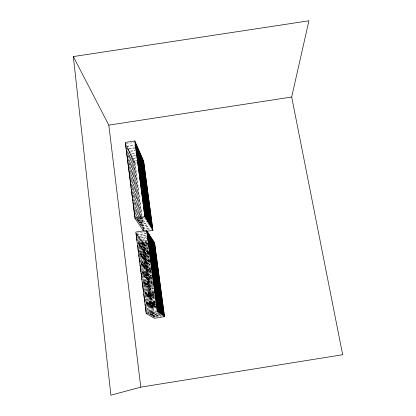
<?xml version="1.0" encoding="UTF-8"?>
<svg xmlns="http://www.w3.org/2000/svg" width="416" height="416" viewBox="0 0 416 416"><rect width="100%" height="100%" fill="white"/><g stroke="black" fill="none" stroke-linecap="round" stroke-linejoin="round"><path stroke-width="0.31" stroke-dasharray="2.08 1.56" d="M140.358 261.825L150.062 260.296M148.47 251.228L144.066 251.924L145.111 259.979L145.969 260.998L149.724 260.411M148.808 252.611L145.075 253.198L146.11 261.165L149.854 260.572M149.661 260.281L145.236 260.972L146.099 261.986L149.854 261.399M140.499 262.902L149.599 261.472M151.278 270.67L148.179 271.159L147.28 270.171L146.234 262.148L149.984 261.56M149.703 261.69L140.821 263.089L140.426 260.016M146.11 261.165L147.02 262.241L149.49 261.851M148.72 253.276L139.875 254.665L140.977 263.26L149.848 261.862M149.843 262.756L140.956 264.155L141.352 267.254M141.112 264.326L142.074 265.372L143.172 273.941L142.22 272.984L141.112 264.326L149.984 262.928M140.977 263.26L141.939 264.316L149.458 263.13M149.11 254.712L141.003 255.991L142.09 264.482L150.228 263.203M142.074 265.372L150.228 264.087M142.225 265.533L143.166 266.552L144.253 275.023L143.322 274.092L142.225 265.533L150.363 264.254M142.09 264.482L143.031 265.512L150.462 264.342M149.495 256.116L142.1 257.28L143.177 265.673L149.978 264.607M143.166 266.552L149.978 265.481M152.064 275.018L145.309 276.078L144.399 275.168L143.312 266.713L150.114 265.642M143.177 265.673L144.097 266.682L150.212 265.715M149.261 257.582L143.172 258.544L144.243 266.838L150.348 265.876M143.312 266.713L144.227 267.712L150.348 266.744M144.373 267.868L145.267 268.84L146.338 277.113L145.449 276.224L144.373 267.868L151.096 266.807M144.243 266.838L145.137 267.821L150.576 266.963M149.968 258.866L144.217 259.771L145.278 267.977L151.05 267.067M145.267 268.84L150.712 267.982M151.798 277.415L147.342 278.122L146.479 277.254L145.408 268.991L150.54 268.185M145.278 267.977L146.151 268.934L150.592 268.232M145.236 260.972L146.292 269.084L150.727 268.388M145.408 268.991L146.281 269.942L150.727 269.24M152.1 278.507L148.325 279.105L147.477 278.257L146.422 270.088L150.857 269.391M146.292 269.084L147.144 270.02L150.909 269.428M147.28 270.171L151.039 269.578M142.225 271.58L150.748 270.234M146.422 270.088L147.274 271.019L151.039 270.426M147.41 271.164L148.309 272.142L149.349 280.134L148.46 279.24L147.41 271.164L151.169 270.572M141.757 272.761L151.502 271.227M151.622 271.32L142.064 272.828L141.43 267.873M142.22 272.984L151.122 271.58M148.309 272.142L151.408 271.653M151.122 272.496L142.204 273.905L143.322 282.641L152.272 281.226M152.625 282.339L144.414 283.634L143.473 282.781L142.355 274.056L151.351 272.652M143.322 274.092L151.486 272.802M142.355 274.056L143.307 275.002L151.492 273.712M152.968 283.421L145.486 284.601L144.565 283.769L143.458 275.153L151.627 273.863M144.399 275.168L151.226 274.092M143.458 275.153L144.388 276.073L151.85 274.898M144.534 276.219L145.444 277.118L146.531 285.548L145.631 284.736L144.534 276.219L151.98 275.044M145.449 276.224L151.58 275.257M145.444 277.118L151.585 276.151M153.026 285.605L147.55 286.473L146.671 285.678L145.584 277.259L151.798 276.25M146.479 277.254L151.928 276.396M145.584 277.259L146.468 278.138L151.934 277.274M146.609 278.278L147.472 279.136L148.543 287.373L147.685 286.598L146.609 278.278L152.064 277.415M147.477 278.257L151.928 277.555M147.472 279.136L152.573 278.33M147.612 279.271L148.455 280.108L149.51 288.252L148.678 287.492L147.612 279.271L152.064 278.569M148.46 279.24L152.23 278.642M148.455 280.108L152.235 279.51M153.644 288.678L150.524 289.167L149.646 288.371L148.59 280.238L152.459 279.64M142.886 281.601L152.662 280.056M148.59 280.238L149.479 281.122L152.589 280.634M143.026 282.693L152.194 281.247M143.473 282.781L152.407 281.367M143.458 283.722L152.412 282.308M153.91 292.1L145.668 293.4L144.737 292.651L143.614 283.863L152.552 282.448M144.565 283.769L152.131 282.573M143.614 283.863L144.555 284.705L152.766 283.405M153.613 293.166L146.728 294.252L145.818 293.519L144.7 284.835L153.104 283.556M144.7 284.835L145.621 285.662L153.109 284.476M153.941 294.107L147.758 295.084L146.869 294.367L145.766 285.792L152.823 284.705M145.766 285.792L146.666 286.593L152.828 285.62M154.263 295.027L148.767 295.896L147.898 295.199L146.806 286.718L153.156 285.735M146.806 286.718L147.68 287.503L153.655 286.562M154.237 295.979L149.75 296.686L148.902 296.005L147.82 287.628L153.291 286.764M147.82 287.628L148.673 288.392L153.301 287.654M154.513 296.858L150.712 297.461L149.885 296.795L148.808 288.512L153.431 287.773M148.808 288.512L149.646 289.26L153.436 288.662M154.216 297.872L151.71 298.267L150.842 297.565L149.776 289.38L153.561 288.782M149.776 289.38L150.654 290.165L153.15 289.77M144.165 291.595L153.364 290.144M144.586 292.526L154.211 291.008M144.305 292.703L154.123 291.148M153.712 292.198L144.726 293.618L145.86 302.489L154.981 301.044M155.199 301.928L146.931 303.238L146.006 302.593L144.877 293.738L154.04 292.219M144.877 293.738L145.808 294.481L154.05 293.176M155.516 302.78L147.976 303.971L147.077 303.342L145.954 294.596L154.18 293.296M145.954 294.596L146.864 295.318L153.754 294.226M147.898 295.199L154.071 294.221M155.204 303.706L148.996 304.689L148.117 304.075L147.009 295.433L153.884 294.346M147.009 295.433L147.893 296.135L154.7 295.058M148.902 296.005L154.393 295.136M155.511 304.512L149.994 305.386L149.136 304.788L148.034 296.249L154.211 295.272M148.034 296.249L148.902 296.936L154.398 296.067M155.204 305.396L150.966 306.067L150.129 305.484L149.037 297.045L154.528 296.176M149.037 297.045L149.885 297.716L154.638 296.967M155.73 306.129L151.913 306.732L151.096 306.16L150.015 297.82L154.502 297.112M150.015 297.82L150.842 298.475L154.648 297.877M156.047 306.93L152.906 307.429L152.043 306.826L150.972 298.579L154.773 297.981M150.972 298.579L151.84 299.27L154.976 298.776M145.449 301.673L154.684 300.212M146.006 302.593L155.116 301.148M145.595 302.786L154.83 301.319M147.077 303.342L154.695 302.136M155.126 302.141L146 303.586L146.968 311.178M147.28 312.53L146.146 303.69L155.262 302.245M148.117 304.075L155.646 302.879M146.146 303.69L147.072 304.325L155.34 303.014M148.418 313.784L147.217 304.424L155.475 303.118M149.136 304.788L155.329 303.805M147.217 304.424L148.117 305.048L155.657 303.852M149.131 311.922L148.257 305.146L155.787 303.95M150.129 305.484L155.636 304.611M148.257 305.146L149.136 305.75L155.34 304.767M150.056 311.932L149.271 305.843L155.47 304.86M151.096 306.16L155.329 305.49M149.271 305.843L150.129 306.436L155.646 305.557M150.966 311.943L150.264 306.53L155.776 305.656M152.043 306.826L155.854 306.223M150.264 306.53L151.102 307.102L155.948 306.337M151.809 311.657L151.232 307.195L156.073 306.426M151.232 307.195L152.048 307.757L155.865 307.154M152.667 311.626L152.178 307.845L155.99 307.242M152.178 307.845L153.036 308.438L156.177 307.944M147.436 312.286L156.707 310.814M149.308 314.304L157.503 313.004M149.448 314.387L157.628 313.087M150.935 314.798L159.032 313.513M151.07 314.881L159.156 313.596M151.299 315.474L159.297 314.205M159.416 314.283L151.429 315.552L151.044 312.546M152.256 316.04L160.16 314.782M152.386 316.113L160.28 314.86M153.197 316.586L160.857 315.375M160.971 315.448L153.322 316.664L154.175 317.164L161.736 315.962M135.621 217.407L136.848 217.214M139.308 216.83L143.608 216.159M136.11 219.159L144.009 217.927M136.88 219.305L144.763 218.078M137.909 220.797L145.59 219.596M138.065 221.036L145.735 219.835M139.032 222.498L146.619 221.312M139.183 222.726L146.76 221.541M140.124 224.156L147.628 222.981M140.275 224.38L147.763 223.21M141.196 225.774L148.606 224.614M141.341 225.997L148.741 224.838M142.241 227.354L148.959 226.304M142.386 227.573L149.089 226.522M143.265 228.904L150.504 227.77M142.802 229.206L150.03 228.077M147.566 230.012L151.398 229.408M143.993 231.764L145.907 231.468M136.739 233.23L146.271 231.738M137.202 234.816L145.995 233.438M147.586 244.005L139.495 245.279L138.512 244.026L137.363 235.035L146.141 233.662M137.363 235.035L138.356 236.376L146.416 235.113M147.373 245.632L140.608 246.693L139.651 245.476L138.512 236.59L146.562 235.326M138.512 236.59L139.48 237.895L146.832 236.746M148.377 247.031L141.695 248.082L140.764 246.886L139.63 238.103L146.359 237.047M139.63 238.103L140.577 239.382L146.63 238.43M148.496 248.529L142.761 249.434L141.846 248.269L140.722 239.585L146.77 238.633M140.722 239.585L141.648 240.833L147.368 239.933M148.205 250.058L143.796 250.749L142.901 249.616L141.794 241.03L146.869 240.23M137.904 242.336L147.467 240.838M141.794 241.03L142.693 242.247L147.092 241.556M148.543 251.451L144.81 252.039L143.936 250.931L142.834 242.44L147.228 241.748M138.039 243.402L146.968 241.998M137.628 242.897L138.356 243.823L147.176 242.44M138.512 244.026L147.321 242.642M142.834 242.44L143.712 243.63L147.441 243.043M148.944 252.902L145.865 253.386L144.945 252.216L143.853 243.818L147.576 243.235M147.945 243.391L138.492 244.873L139.584 253.422L148.434 252.028M148.834 253.484L140.712 254.764L139.74 253.609L138.648 245.076L147.456 243.693M136.932 233.584L144.794 244.296L147.852 243.818M139.651 245.476L147.727 244.208M143.853 243.818L144.784 245.076L147.846 244.592M138.648 245.076L139.63 246.314L147.722 245.045M149.219 254.904L141.814 256.069L140.868 254.946L139.786 246.511L147.867 245.242M140.764 246.886L147.514 245.83M139.786 246.511L140.743 247.723L147.508 246.662M148.99 256.386L142.891 257.348L141.965 256.246L140.894 247.915L147.649 246.854M141.846 248.269L147.909 247.317M140.894 247.915L141.83 249.096L147.904 248.139M149.063 257.79L143.941 258.596L143.036 257.52L141.976 249.283L148.044 248.326M142.901 249.616L147.997 248.815M141.976 249.283L142.886 250.437L147.992 249.631M150.03 259.017L144.971 259.813L144.087 258.762L143.031 250.619L148.127 249.818M143.936 250.931L148.34 250.24M139.147 252.039L148.101 250.635M143.031 250.619L143.926 251.742L148.97 250.952M139.282 253.11L148.881 251.602M139.74 253.609L148.58 252.221M144.066 251.924L144.934 253.022L148.673 252.434M138.642 253.214L139.719 254.478L148.574 253.089M140.868 254.946L148.975 253.672M145.075 253.198L145.99 254.358L148.455 253.968M139.875 254.665L140.847 255.809L148.97 254.53M141.965 256.246L149.36 255.086M141.003 255.991L141.95 257.104L149.354 255.939M143.036 257.52L149.126 256.563M142.1 257.28L143.026 258.367L149.12 257.41M144.087 258.762L149.198 257.962M143.172 258.544L144.071 259.605L149.838 258.7M145.111 259.979L149.531 259.282M144.217 259.771L145.101 260.811L149.526 260.114M126.214 143.692L133.858 142.511M126.755 146.219L134.945 144.955M136.188 218.759L126.927 146.572L134.477 145.408M126.927 146.572L127.993 148.767L134.841 147.711M136.848 216.632L128.159 149.115L134.997 148.06M128.159 149.115L129.199 151.258L135.351 150.306M138.471 222.186L129.366 151.596L135.507 150.649M129.366 151.596L130.38 153.691L135.85 152.844M138.658 216.793L130.541 154.024L136.001 153.176M130.541 154.024L131.529 156.068L135.736 155.418M140.644 225.451L131.685 156.39L135.886 155.74M131.685 156.39L132.657 158.392L136.479 157.799M140.348 216.71L132.808 158.709L135.99 158.215M132.808 158.709L133.76 160.664L136.906 160.176M141.123 216.33L133.905 160.976L137.051 160.488M126.381 144.726L134.935 162.438L136.802 162.152M133.905 160.976L134.909 163.041L136.776 162.75M142.272 281.694L143.322 282.641M146.234 262.148L147.144 263.219L148.179 271.159M134.935 162.438L143.744 229.84M134.909 163.041L143.65 229.965M144.794 244.296L153.509 311.178M153.592 311.823L154.263 316.966M141.206 216.975L142.714 228.561M133.76 160.664L141.164 217.5M141.248 218.14L142.662 228.998M144.784 245.076L145.865 253.386M145.99 254.358L147.02 262.241M149.479 281.122L150.524 289.167M150.654 290.165L151.71 298.267M151.84 299.27L152.906 307.429M153.036 308.438L154.175 317.164M140.436 217.355L141.606 226.377M152.75 312.255L153.239 316.035M132.657 158.392L140.384 217.859M140.468 218.499L141.383 225.534M143.712 243.63L144.81 252.039M144.934 253.022L145.969 260.998M146.099 261.986L147.144 270.02M147.274 271.019L148.325 279.105M149.646 289.26L150.712 297.461M150.842 298.475L151.913 306.732M152.048 307.757L152.542 311.542M152.62 312.172L153.114 315.957M151.892 312.291L152.308 315.479M131.529 156.068L140.494 225.233M142.693 242.247L143.796 250.749M143.926 251.742L144.971 259.813M145.101 260.811L146.151 268.934M146.281 269.942L147.342 278.122M148.673 288.392L149.75 296.686M149.885 297.716L150.966 306.067M151.102 307.102L152.173 315.401M138.741 217.433L139.568 223.839M130.38 153.691L138.674 217.838M138.757 218.478L139.5 224.25M141.648 240.833L142.761 249.434M142.886 250.437L143.941 258.596M144.071 259.605L145.137 267.821M146.468 278.138L147.55 286.473M147.68 287.503L148.767 295.896M148.902 296.936L149.994 305.386M150.129 306.436L150.831 311.86M150.909 312.463L151.221 314.87M150.134 312.541L150.374 314.371M129.199 151.258L138.398 222.596M140.577 239.382L141.695 248.082M141.83 249.096L142.891 257.348M143.026 258.367L144.097 266.682M144.227 267.712L145.309 276.078M146.666 286.593L147.758 295.084M147.893 296.135L148.996 304.689M149.136 305.75L149.921 311.849M149.999 312.458L150.311 314.896M137.176 219.206L137.426 221.135M139.48 237.895L140.608 246.693M140.743 247.723L141.814 256.069M141.95 257.104L143.031 265.512M144.388 276.073L145.486 284.601M145.621 285.662L146.728 294.252M146.864 295.318L147.976 303.971M148.117 305.048L148.99 311.834M127.993 148.767L136.937 218.322M137.02 218.967L137.27 220.896M126.922 147.498L127.821 154.534M127.904 155.173L128.398 159.016M128.482 159.656L128.892 162.854M128.97 163.493L129.709 169.25M130.036 171.813L130.941 178.849M131.024 179.488L131.518 183.326M131.596 183.966L132.007 187.169M132.09 187.808L133.073 195.484M133.156 196.123L134.389 205.722M134.716 208.281L135.616 215.322M135.699 215.961L135.866 217.24M138.356 236.376L139.495 245.279M139.63 246.314L140.712 254.764M140.847 255.809L141.939 264.316M143.307 275.002L144.414 283.634M144.555 284.705L145.668 293.4M145.808 294.481L146.931 303.238M147.072 304.325L148.112 312.447M137.285 235.461L138.356 243.823M139.719 254.478L140.348 259.397M143.541 284.352L144.503 291.897"/><path stroke-width="0.62" d="M291.684 97.022L308.922 20.8L73.336 56.566L110.9 395.2L140.79 387.135L342.664 354.723L291.684 97.022L108.8 125.133L73.336 56.566M151.481 263.89L152.734 263.692L153.868 272.251L153.031 271.279L151.887 262.631L152.734 263.692M153.41 266.266L154.632 266.074L155.745 274.435L154.944 273.51L153.826 265.06L154.632 266.074M154.336 267.41L155.548 267.218L156.65 275.486L155.87 274.581L154.757 266.23L155.548 267.218M155.173 268.538L156.442 268.341L157.534 276.515L156.775 275.631L155.672 267.374L156.442 268.341M151.762 272.397L153.036 272.194L154.19 280.925L153.275 279.958L152.11 271.128L153.036 272.194M152.75 273.515L154.008 273.312L155.152 281.939L154.326 281.065L153.171 272.35L154.008 273.312M154.653 275.662L155.88 275.47L157.004 283.894L156.213 283.062L155.085 274.555L155.88 275.47M155.574 276.702L156.785 276.51L157.893 284.835L157.128 284.024L156.01 275.616L156.785 276.51M156.395 277.727L157.669 277.524L158.766 285.756L158.018 284.965L156.91 276.65L157.669 277.524M153.052 282.209L154.331 282.006L155.496 290.805L154.591 289.947L153.416 281.055L154.331 282.006M155.906 285.132L157.139 284.939L158.267 293.42L157.492 292.687L156.354 284.118L157.139 284.939M156.816 286.062L158.033 285.87L159.151 294.252L158.392 293.535L157.264 285.069L158.033 285.87M157.622 286.978L158.902 286.775L160.009 295.064L159.271 294.367L158.153 285.995L158.902 286.775M154.352 292.094L155.636 291.892L156.806 300.752L155.917 300.014L154.736 291.049L155.636 291.892M157.17 294.668L158.408 294.471L159.546 303.02L158.782 302.385L157.633 293.748L158.408 294.471M158.064 295.485L159.286 295.292L160.415 303.737L159.666 303.118L158.532 294.585L159.286 295.292M158.865 296.296L160.15 296.088L161.262 304.439L160.534 303.831L159.406 295.402L160.15 296.088M159.718 297.071L160.987 296.873L162.089 305.12L161.377 304.533L160.264 296.197L160.987 296.873M160.607 297.882L161.86 297.684L162.952 305.838L162.204 305.214L161.101 296.977L161.86 297.684M155.735 302.042L156.952 301.85L158.205 311.334L157.326 310.716L156.062 301.127L156.952 301.85M158.444 304.273L159.687 304.075L160.904 313.217L160.15 312.692L158.922 303.451L159.687 304.075M159.328 304.975L160.555 304.782L161.756 313.815L161.023 313.3L159.806 304.174L160.555 304.782M160.186 305.661L161.403 305.469L162.594 314.397M160.956 306.348L162.23 306.145L163.41 314.969L161.876 313.893L160.67 304.876L161.403 305.469M161.834 307.044L163.088 306.847L164.258 315.562L163.519 315.042L162.339 306.233L163.088 306.847M146.193 313.518L157.342 311.745L164.502 316.654L154.591 242.757L146.619 230.36L135.808 232.05L146.193 313.518L154.43 318.25L164.502 316.654M152.927 230.365L143.634 161.091L134.841 140.962L125.278 142.438L134.976 218.296L144.83 216.757L152.927 230.365L147.186 231.265M147.659 234.92L148.897 234.723L150.077 243.615L149.209 242.346L148.023 233.366L148.897 234.723M150.545 239.434L151.819 239.236L152.963 247.827L152.157 246.652L151.003 237.973L151.819 239.236M148.97 244.847L150.212 244.655L151.33 253.094L150.472 251.919L149.344 243.396L150.212 244.655M150.946 247.666L152.157 247.473L153.254 255.715L152.438 254.602L151.33 246.272L152.157 247.473M150.218 254.337L151.471 254.14L152.594 262.636L151.746 261.565L150.613 252.98L151.471 254.14M152.173 256.932L153.39 256.74L154.497 265.044L153.686 264.02L152.573 255.632L153.39 256.74M153.036 258.196L154.315 257.993L155.412 266.204L154.622 265.205L153.52 256.911L154.315 257.993M136.084 147.519L137.327 147.326L146.869 219.398L145.974 217.885L136.36 145.116L137.327 147.326M137.197 150.02L138.424 149.833L147.883 221.114L147.009 219.638L137.483 147.675L138.424 149.833M139.344 154.861L140.546 154.674L149.843 224.422L149.011 223.012L139.646 152.615L140.546 154.674M162.23 306.145L161.517 305.562L162.708 314.475M134.976 218.296L143.634 231.228M134.841 140.962L144.83 216.757M146.619 230.36L157.342 311.745M125.58 143.79L126.235 148.918M126.402 150.197L126.646 152.121M126.807 153.405L127.468 158.532M127.629 159.812L131.238 188.016M131.399 189.301L132.465 197.631M132.631 198.916L132.876 200.834M133.042 202.119L135.008 217.5M136.105 233.329L136.651 237.583M136.802 238.794L137.036 240.614M137.639 245.352L137.878 247.203M138.034 248.44L138.507 252.143M138.882 255.081L139.116 256.942M139.277 258.185L139.75 261.919M140.13 264.878L141.008 271.768M141.149 272.854L141.632 276.645M141.794 277.909L142.033 279.802M142.412 282.792L143.551 291.694M143.853 294.081L144.836 301.772M145.142 304.164L145.387 306.082M145.548 307.362L146.203 312.484M108.8 125.133L140.79 387.135M159.125 311.974L158.335 311.423L157.082 301.959L157.888 302.614L159.125 311.974M160.025 312.603L159.25 312.062L158.012 302.713L158.798 303.352L160.025 312.603M157.742 301.527L156.936 300.862L155.771 292.016L156.582 292.776L157.742 301.527M158.657 302.281L157.872 301.631L156.712 292.895L157.508 293.634L158.657 302.281M156.442 291.699L155.626 290.93L154.466 282.147L155.293 283.01L156.442 291.699M157.368 292.568L156.572 291.819L155.423 283.145L156.229 283.982L157.368 292.568M160.852 295.854L160.129 295.173L159.021 286.9L159.754 287.664L160.852 295.854M161.725 296.681L160.966 295.963L159.869 287.784L160.638 288.59L161.725 296.681M156.088 282.927L155.282 282.079L154.138 273.468L154.955 274.404L156.088 282.927M159.619 286.655L158.886 285.88L157.789 277.664L158.527 278.517L159.619 286.655M160.508 287.591L159.734 286.775L158.647 278.652L159.427 279.552L160.508 287.591M152.896 271.123L151.965 270.041L150.81 261.279L151.752 262.454L152.896 271.123M154.82 273.359L153.998 272.407L152.87 263.858L153.696 264.898L154.82 273.359M158.397 277.514L157.654 276.65L156.562 268.492L157.316 269.433L158.397 277.514M159.297 278.564L158.512 277.654L157.435 269.584L158.226 270.577L159.297 278.564M151.611 261.388L150.67 260.203L149.521 251.503L150.472 252.788L151.611 261.388M153.556 263.853L152.729 262.808L151.606 254.322L152.443 255.455L153.556 263.853M156.307 267.332L155.537 266.36L154.445 258.164L155.22 259.22L156.307 267.332M157.18 268.44L156.426 267.488L155.345 259.386L156.104 260.416L157.18 268.44M158.09 269.594L157.3 268.59L156.229 260.577L157.03 261.664L158.09 269.594M150.332 251.732L149.38 250.432L148.242 241.8L149.204 243.194L150.332 251.732M152.303 254.42L151.466 253.276L150.353 244.852L151.2 246.08L152.303 254.42M154.185 256.984L153.384 255.892L152.287 247.66L153.098 248.83L154.185 256.984M155.09 258.222L154.31 257.156L153.223 249.018L154.014 250.156L155.09 258.222M155.974 259.428L155.215 258.388L154.138 250.338L154.908 251.456L155.974 259.428M156.9 260.686L156.094 259.589L155.028 251.633L155.844 252.808L156.9 260.686M149.068 242.143L148.106 240.739L146.905 231.639L147.878 233.147L149.068 242.143M151.06 245.055L150.212 243.818L149.037 234.936L149.895 236.262L151.06 245.055M152.022 246.459L151.195 245.248L150.03 236.475L150.868 237.765L152.022 246.459M153.878 249.168L153.093 248.014L151.949 239.434L152.745 240.672L153.878 249.168M154.778 250.474L154.003 249.35L152.87 240.864L153.65 242.07L154.778 250.474M155.714 251.841L154.898 250.65L153.774 242.263L154.596 243.532L155.714 251.841M145.829 217.641L144.841 215.966L135.132 142.314L136.204 144.758L145.829 217.641M148.876 222.789L148.023 221.343L138.575 150.176L139.5 152.282L148.876 222.789M150.79 226.018L149.973 224.645L140.691 155.002L141.57 157.014L150.79 226.018M151.71 227.578L150.914 226.236L141.71 157.331L142.574 159.302L151.71 227.578M152.677 229.211L151.84 227.791L142.709 159.614L143.619 161.689L152.677 229.211"/></g></svg>
